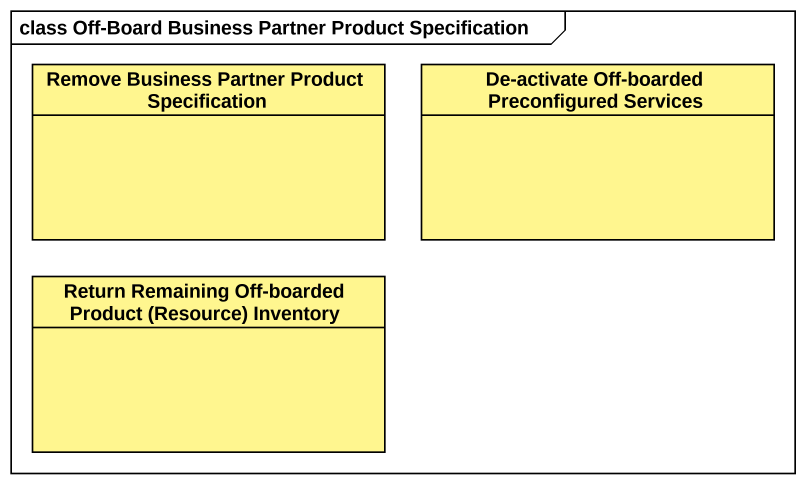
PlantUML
@startuml
mainframe class Off-Board Business Partner Product Specification
hide circle
hide empty members
class "Remove Business Partner Product Specification" as Remove_Business_Partner #FFF68F
class "De-activate Off-boarded Preconfigured Services" as De_activate_Off_boarded #FFF68F
class "Return Remaining Off-boarded Product (Resource) Inventory" as Return_Remaining_Off #FFF68F
@enduml
